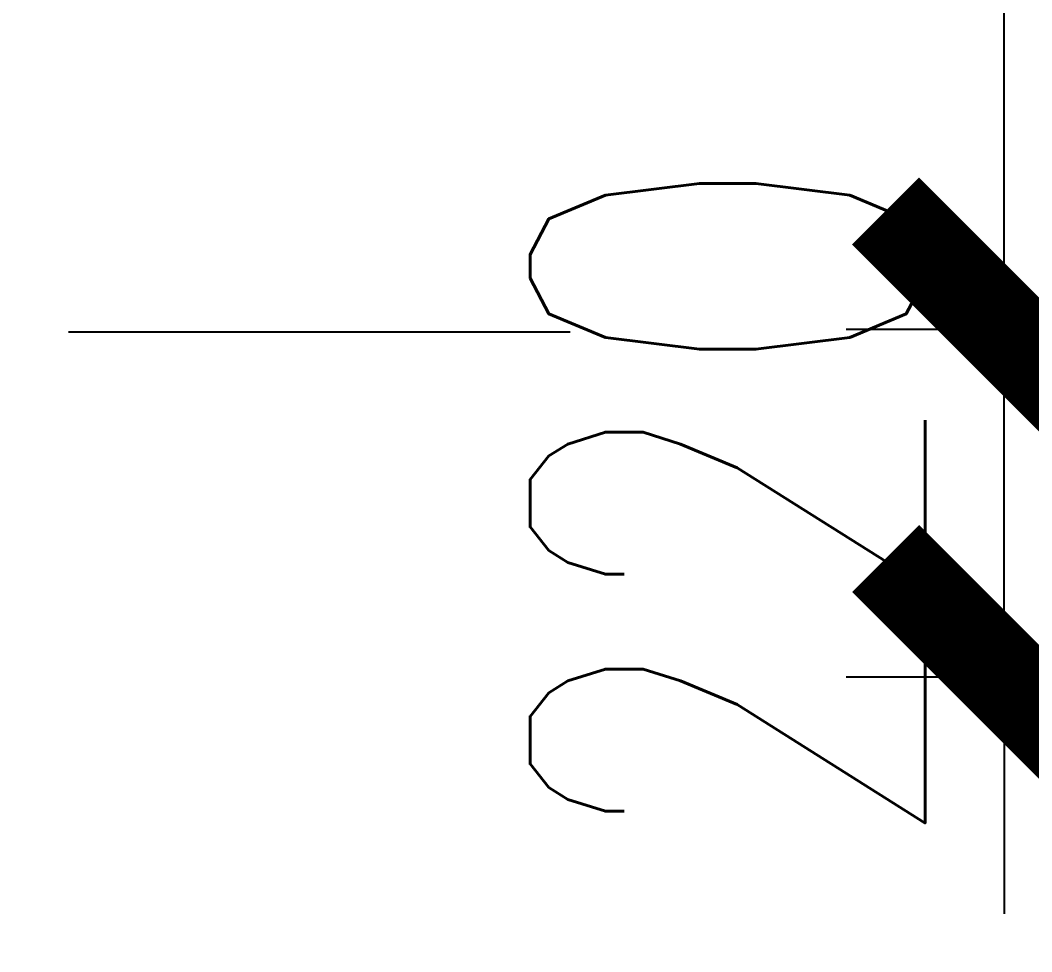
# Model space of a CAD drawing. Extents: x 296441 to 853063, y 459050 to 1117990.
# Drawn here: x 614488 to 615128, y 566635 to 567225 of the extents above; entities that cross this region are included whole.
import ezdxf

# ---------------------------------------------------------------- set-up
doc = ezdxf.new("R2010")
doc.units = 0
doc.header["$LTSCALE"] = 1000
doc.linetypes.add('14-GRID$0$CENTER2', pattern=[28.575, 19.05, -3.175, 3.175, -3.175])
doc.layers.add('14-GRID$0$G-GRID', color=9, linetype='14-GRID$0$CENTER2')
doc.layers.add('ZT1_Dim---标注---PM、LM、DY、JD', color=252, linetype='Continuous')
doc.styles.add('ZT-DIMSTYLE', font='ROMANS.shx', dxfattribs={"width": 0.7, "bigfont": 'CHINESE.shx'})
doc.dimstyles.new('ZT-DIM100', dxfattribs={"dimscale": 100, "dimtxt": 2.5, "dimasz": 1.5, "dimexe": 1, "dimexo": 1, "dimgap": 0.5, "dimtad": 1, "dimdec": 0, "dimdsep": 46, "dimtxsty": 'ZT-DIMSTYLE', "dimblk": 'ARCHTICK', "dimcen": 2.5, "dimclrd": 175, "dimclre": 175, "dimclrt": 7, "dimazin": 2, "dimtfac": 1, "dimtix": 1, "dimtmove": 2, "dimatfit": 3, "dimfxl": 0, "dimarcsym": 0})

# ---------------------------------------------------------------- blocks, each defined once
blk = doc.blocks.new('_ArchTick')
at = {"color": 0, "linetype": 'ByBlock', "const_width": 0.4}
blk.add_lwpolyline([(-0.5, -0.5), (0.5, 0.5)], dxfattribs=at)
blk = doc.blocks.new('*D1206')
at = {"layer": 'Defpoints', "color": 0, "ltscale": 1000, "transparency": 16777216}
for p in [(615110.65, 567503.66), (615719.91, 567503.66, 0.02), (615719.91, 567028.74, 0)]:
    blk.add_point(p, dxfattribs=at)
at = {"layer": 'ZT1_Dim---标注---PM、LM、DY、JD', "color": 175, "linetype": 'ByBlock', "lineweight": -2, "ltscale": 1000, "transparency": 16777216}
for p, q in [((615619.91, 567503.66), (615010.65, 567503.66)), ((615110.65, 567028.74), (615110.65, 567503.66)), ((615619.91, 567028.74), (615010.65, 567028.74))]:
    blk.add_line(p, q, dxfattribs=at)
at = {"layer": 'ZT1_Dim---标注---PM、LM、DY、JD', "color": 175, "lineweight": -2, "ltscale": 1000, "transparency": 16777216, "xscale": 150, "yscale": 150, "zscale": 150}
for p, rotation in [((615110.65, 567503.66), 90), ((615110.65, 567028.74), 270)]:
    blk.add_blockref('_ArchTick', p, dxfattribs=dict(at, rotation=rotation))
at = {"layer": 'ZT1_Dim---标注---PM、LM、DY、JD', "color": 7, "ltscale": 1000, "transparency": 16777216, "insert": (614935.65, 567468.74), "char_height": 250, "attachment_point": 5, "rotation": 90, "style": 'ZT-DIMSTYLE'}
blk.add_mtext('475', dxfattribs=at)
blk = doc.blocks.new('*D1207')
at = {"layer": 'Defpoints', "color": 0, "ltscale": 1000, "transparency": 16777216}
for p in [(615110.65, 567028.74), (615719.91, 567028.74, 0), (615719.91, 566808.74)]:
    blk.add_point(p, dxfattribs=at)
at = {"layer": 'ZT1_Dim---标注---PM、LM、DY、JD', "color": 175, "linetype": 'ByBlock', "lineweight": -2, "ltscale": 1000, "transparency": 16777216}
for p, q in [((615110.65, 567028.74), (615110.65, 567178.74)), ((615619.91, 567028.74), (615010.65, 567028.74)), ((615110.65, 566808.74), (615110.65, 567028.74)), ((615619.91, 566808.74), (615010.65, 566808.74)), ((615110.65, 566808.74), (615110.65, 566658.74))]:
    blk.add_line(p, q, dxfattribs=at)
at = {"layer": 'ZT1_Dim---标注---PM、LM、DY、JD', "color": 175, "lineweight": -2, "ltscale": 1000, "transparency": 16777216, "xscale": 150, "yscale": 150, "zscale": 150}
for p, rotation in [((615110.65, 567028.74), 270), ((615110.65, 566808.74), 90)]:
    blk.add_blockref('_ArchTick', p, dxfattribs=dict(at, rotation=rotation))
at = {"layer": 'ZT1_Dim---标注---PM、LM、DY、JD', "color": 7, "ltscale": 1000, "transparency": 16777216, "insert": (614935.65, 566918.74), "char_height": 250, "attachment_point": 5, "rotation": 90, "style": 'ZT-DIMSTYLE'}
blk.add_mtext('220', dxfattribs=at)

msp = doc.modelspace()

# ---------------------------------------------------------------- linework, layer by layer
at = {"layer": '14-GRID$0$G-GRID', "color": 8, "ltscale": 0.1}
msp.add_line((595151.01, 567027.23), (674432.54, 567027.23), dxfattribs=at)

# ---------------------------------------------------------------- dimensions: what is measured, and where the dimension line sits
at = {"layer": 'ZT1_Dim---标注---PM、LM、DY、JD', "ltscale": 1000}
dim = msp.add_linear_dim(base=(615110.65, 567503.66, 0), p1=(615719.91, 567028.74, 0), p2=(615719.91, 567503.66, 0.02), angle=90, dimstyle='ZT-DIM100', dxfattribs=at)
dim.commit()
dim.dimension.update_dxf_attribs({"geometry": '*D1206', "text_midpoint": (614935.65, 567468.74, 0), "dimtype": 160})
dim = msp.add_linear_dim(base=(615110.65, 567028.74, 0), p1=(615719.91, 566808.74, 0), p2=(615719.91, 567028.74, 0), angle=90, dimstyle='ZT-DIM100', dxfattribs=at)
dim.commit()
dim.dimension.update_dxf_attribs({"geometry": '*D1207', "text_midpoint": (614935.65, 566918.74, 0)})

doc.saveas('drawing.dxf')
